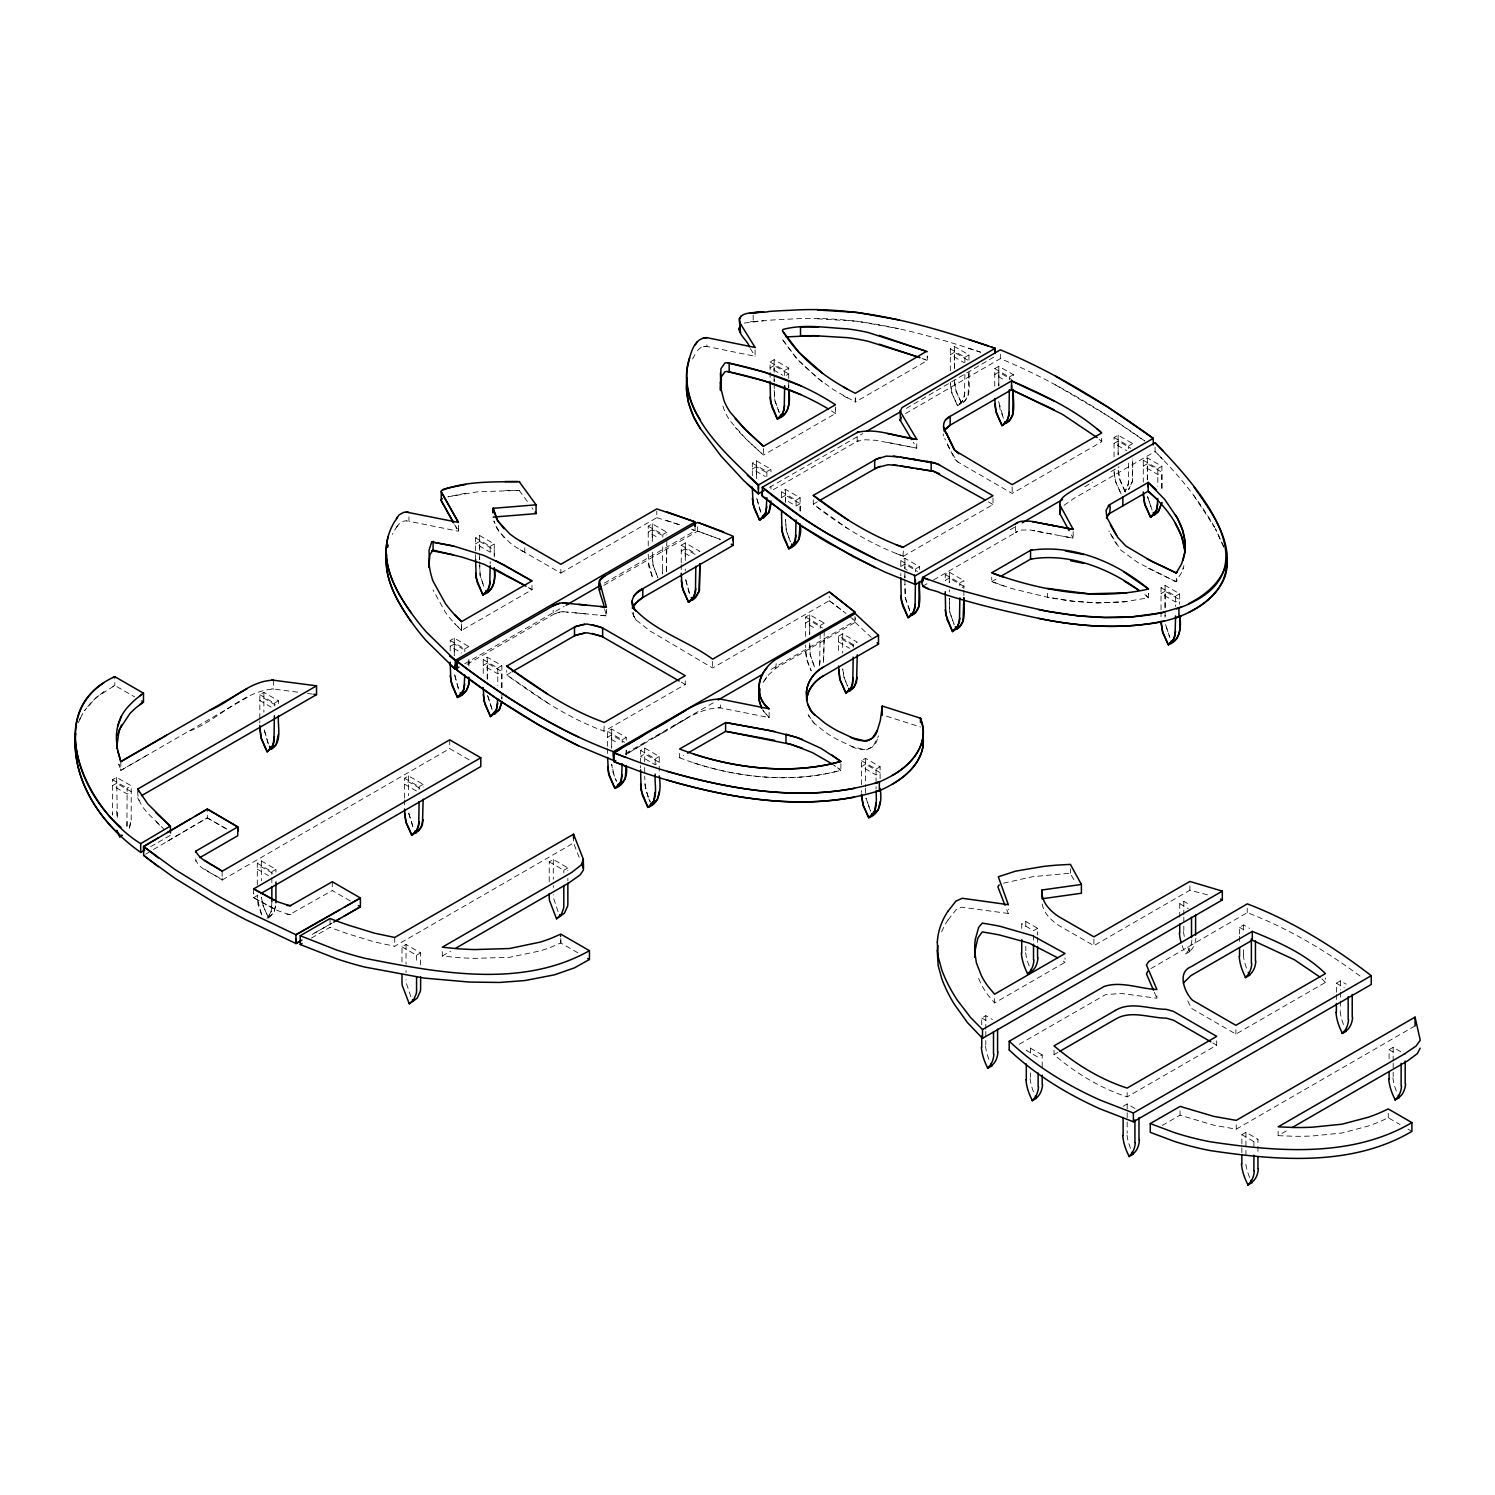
<?xml version="1.0" encoding="UTF-8"?>
<svg xmlns="http://www.w3.org/2000/svg" width="1495" height="1495" viewBox="0 0 1495 1495"><rect width="100%" height="100%" fill="white"/><g stroke="black" fill="none" stroke-linecap="round" stroke-linejoin="round"><path stroke-width="0.75" stroke-dasharray="5 3.75" d="M112.573 813.243L112.573 814.924L112.573 779.736L116.647 777.4L131.224 785.809L131.186 822.063L128.906 829.557L131.224 819.297M116.647 810.888L117.357 818.475L116.647 777.4M127.15 821.652L126.982 825.969M469.131 759.834L449.733 748.621L222.138 880.032C213.71 872.613 195.191 869.361 195.415 856.074M204.647 869.1L222.138 880.032L222.138 875.621M350.353 900.98L332.301 890.553L289.357 914.678L277.266 910.474L253.645 897.71L253.645 893.3M408.939 516.859L408.939 521.25L458.442 531.23L458.442 526.838M454.274 655.296L454.274 644.027L463.02 649.073M528.296 587.479L531.977 589.759L531.977 585.349L531.977 589.759L461.507 630.442L461.507 623.845M468.851 665.966L468.851 659.202M479.671 561.728L480.119 575.407L484.118 587.049M479.671 559.466L479.671 552.702M479.671 550.44L479.671 541.433L494.247 549.842L494.247 556.607M487.277 678.861L487.277 663.07L501.853 671.498L501.853 689.531L501.853 665.63L487.277 657.221L483.221 659.557L483.221 677.104M501.853 698.539L501.853 691.774M504.058 537.546L496.826 528.221L493.836 520.989L498.956 531.547L509.739 542.629A105.827 61.108 0 0 0 517.849 548.385L560.831 573.09L560.831 566.493M575.014 612.819L606.428 615.865L606.428 611.474M611.679 748.416L611.679 734.886L624.574 742.342M626.237 754.583L626.237 750.079M652.287 552.253L652.997 564.923L657.875 577.631L652.997 564.923L652.287 553.767M652.287 540.984L652.287 529.697L661.556 535.06M560.831 573.09L656.791 517.7L656.791 511.103M666.863 540.368L666.284 572.043M685.289 560.027L685.289 548.758L695.941 554.907M604.41 583.106L695.082 530.762L695.082 526.352M756.377 477.951L756.377 466.683L769.234 474.102M774.148 383.58L774.597 399.52L779.325 412.695M774.148 381.337L774.148 374.572M774.148 372.311L774.148 365.546L788.725 373.956L788.725 378.478M785.566 520.054L786.277 530.482L790.369 541.638L786.277 530.482L785.566 519.307M785.566 502.021L785.566 495.256L800.143 503.665L800.143 512.692M788.725 387.485L788.725 380.72M809.692 643.112L810.253 655.165L814.868 667.723M809.692 634.104L809.692 620.574L822.306 627.863M813.299 499.797L813.299 504.189C840.62 525.661 870.632 544.329 903.41 556.215M824.25 631.245L823.539 663.388L824.25 636.01M722.907 406.154L723.898 409.032A130.551 75.367 0 0 0 730.27 421.067L745.968 438.988L763.459 455.097L835.443 413.536L835.443 409.144M855.009 616.575L855.009 620.967L770.074 670.003M855.308 397.67L855.308 402.062L833.743 389.84L816.606 377.45L795.994 357.903L782.539 339.571A3.495 2.018 0 0 1 783.081 338.244M857.177 436.876L857.177 441.287L772.392 490.229M902.961 556.065L903.428 549.637M904.886 579.929L905.222 597.514L910.063 611.287M904.886 577.668L904.886 570.903M904.886 568.661L904.886 564.138L917.519 571.445M916.79 443.753L916.79 448.145L875.883 440.315L865.343 439.754L857.177 441.287L858.578 440.707M922.153 358.482L927.274 360.519L927.274 356.128L927.274 360.519L855.308 402.062L855.308 395.465M949.306 598.355L949.755 612.034L954.128 624.443L949.755 612.034L949.306 598.28M963.883 595.496L963.883 586.488L949.306 578.06L949.306 582.583L949.306 572.211L945.251 574.547L945.251 579.91M954.389 368.144L954.389 352.353L968.966 360.762M968.966 372.049L968.106 395.633L964.518 401.258L957.604 405.818L951.923 393.185L950.315 382.328M1144.908 594.487L1148.459 597.813L1148.478 593.365L1148.44 597.813L1123.773 601.924L1097.554 602.915L1074.157 601.438L1047.397 597.215L1011.554 588.488L991.708 581.574L991.708 577.182M998.809 385.673L998.809 372.143L1011.573 379.506M1015.46 526.072L1015.46 532.668L930.75 581.574M1073.167 531.585L1073.167 538.181L1060.385 535.771M1099.18 439.38L1101.647 441.679L1101.722 437.362L1101.722 441.754L1012.171 493.462L957.342 461.712L950.502 450.649M1118.129 454.555L1118.129 441.025L1130.818 448.35M1132.705 460.722L1132.519 481.409L1128.594 489.575L1132.593 480.885L1132.705 458.834M1147.319 479.54L1147.319 463.749L1161.895 472.158L1161.895 490.192L1161.895 466.291L1147.319 457.881L1143.264 460.236L1143.264 482.175M1155.074 447.154L1155.074 451.546C1177.929 474.195 1198.859 499.18 1214.594 527.343M1165.091 616.071L1165.091 591.254L1179.667 599.663L1179.667 604.186M442.296 951.605L442.296 955.996L456.666 957.454A208.702 120.497 0 0 0 474.849 958.37L509.459 957.323L540.293 950.876A128.551 74.208 0 0 0 551.225 947.082L560.793 942.915L560.718 934.169L560.718 942.953L578.696 953.268M271.847 902.363L271.286 911.483L267.399 918.042M662.808 569.782L662.341 573.912L662.808 542.722M820.194 633.581L819.615 665.256M964.892 374.385L964.443 396.567L962.051 401.781L957.604 405.818L952.147 393.858L950.315 384.009M1128.632 463.058L1128.463 483.745L1124.875 491.575M560.718 942.953L560.793 938.524M271.847 906.867L270.838 912.884L267.044 918.378M820.194 660.64L819.484 665.723M964.892 392.438L963.079 400.174L957.604 405.818M1128.632 481.11L1127.604 487.108L1125.193 491.201M126.907 826.473L127.15 788.145L131.224 785.809M666.415 571.557L666.863 545.133M808.141 714.479L813.411 722.627L824.792 731.821A164.394 94.914 0 0 0 837.349 739.558L852.43 746.659L865.026 749.817A5.625 3.252 0 0 0 867.137 749.686L873.416 745.837L878.555 735.914M78.319 722.72L82.711 713.489M195.415 860.466L195.565 861.232M1181.704 572.454L1175.668 581.667L1137.826 562.531L1120.596 549.917L1108.804 530.968M877.378 739.091C874.201 751.948 859.7 751.275 850.356 745.856M79.627 719.487L83.328 712.629M692.54 359.024L696.558 351.755M396.437 527.361L399.987 522.876L403.818 521.12A6.597 3.812 0 0 1 406.378 520.895L408.939 521.25L406.378 520.895M397.371 525.866L393.858 531.603A149.388 86.243 0 0 0 392.381 534.35M948.073 919.967L955.903 909.95L961.453 907.185L1008.321 913.464L1008.321 909.072M766.767 677.011L762.45 683.29L769.065 674.394L776.129 668.022L855.196 622.369L855.196 617.977M697.399 350.503L701.099 347.382L706.799 346.448L755.106 356.277L755.106 349.68M1177.163 580.658L1176.303 581.742L1176.303 575.145M1064.029 505.329L1073.896 498.414L1155.074 451.546L1163.185 459.694M775.793 668.284L776.167 663.612M104.071 691.4L92.148 701.248L84.43 710.742L96.222 697.399L114.816 685.457L134.531 696.819M1150.907 968.573L1247.222 912.641C1288.391 928.302 1326.532 951.212 1361.87 977.338M954.389 379.992L955.978 390.83L961.677 403.463C972.46 397.334 968.442 382.122 968.966 372.461M268.633 917.911L263.176 905.951L261.382 897.224L263.4 906.643L268.633 917.911L274.09 912.268L275.921 904.531L273.604 913.09L266.596 919.089M905.578 413.517L1000.361 358.613C1051.901 379.936 1099.928 409.051 1145.301 441.343M625.639 754.62L643.429 744.005M603.868 585.349L697.679 531.155L720.627 539.489M628.367 752.994L667.2 729.952M145.613 854.168L151.5 850.674M153.462 849.515L194.985 825.072M655.016 737.128C676.058 727 695.736 707.696 720.403 707.882L769.121 717.6L769.121 711.003M167.496 841.236L207.3 817.877L207.3 809.075M297.654 692.166L273.361 689.008C242.022 691.232 216.738 721.468 188.426 731.447M198.779 822.848L207.3 817.877L227.95 829.762L207.3 817.877M673.311 726.364L685.252 719.431M247.198 697.436L120.815 770.411L118.834 764.188L120.815 770.411L146.566 755.592M442.296 955.996L450.593 951.194M770.074 369.956L770.074 362.033L774.148 359.678L788.725 368.106L788.725 376.03M475.597 559.56L475.597 537.901L479.671 535.565L494.247 543.974L494.247 556.85M774.148 365.546L770.074 367.901L782.857 375.264M479.671 541.433L475.597 543.769L490.173 552.178L494.247 549.842M770.074 362.033L784.651 370.442L788.725 368.106M475.597 537.901L490.173 546.329L494.247 543.974M786.37 375.32L788.725 373.956M259.831 718.628L259.831 694.726L263.886 692.391L278.462 700.8L278.462 703.51M259.831 694.726L274.389 703.155L278.462 700.8M752.321 475.784L752.321 463.151L756.377 460.815L770.953 469.224L770.953 471.934M950.315 370.797L950.315 348.84L954.389 346.504L968.966 354.913L968.966 360.258M450.219 650.942L450.219 640.495L454.274 638.159L468.851 646.569L468.851 649.279M648.232 545.974L648.232 526.184L652.287 523.829L666.863 532.257L666.863 534.967M756.377 466.683L752.321 469.019L765.272 476.494M954.389 352.353L950.315 354.707L964.312 362.78M454.274 644.027L450.219 646.363L461.544 652.904M652.287 529.697L648.232 532.052L658.865 538.181M752.321 463.151L766.879 471.579L770.953 469.224M950.315 348.84L964.892 357.249L968.966 354.913M450.219 640.495L464.796 648.923L468.851 646.569M648.232 526.184L662.808 534.593L666.863 532.257M769.514 487.389L862.727 433.569M906.344 408.378L994.268 356.838M464.665 663.799L564.101 606.372M150.621 846.693L170.467 835.238M467.038 664.322L553.412 614.445A22.761 13.137 0 0 1 555.056 613.585L561.186 611.735L568.605 612.221M681.234 562.793L681.234 545.245L685.289 542.891L699.866 551.3L697.156 552.87M781.511 497.106L781.511 491.743L785.566 489.388L800.143 497.816L800.143 510.692M994.754 386.177L994.754 368.63L998.809 366.275L1013.386 374.703L1013.386 377.413M487.277 663.07L483.221 665.424L497.798 673.834L501.853 671.498M685.289 548.758L681.234 551.094L690.597 556.514M785.566 495.256L781.511 497.611L783.941 499.012M998.809 372.143L994.754 374.498L1004.864 380.328M483.221 659.557L497.798 667.966L501.853 665.63M781.511 491.743L796.087 500.152L800.143 497.816M994.754 368.63L1009.331 377.039L1013.386 374.703M800.143 503.665L796.087 506.02L785.791 500.078M510.972 672.47L506.73 674.918C537.041 697.025 568.735 718.404 604.242 731.223L685.271 684.467L685.271 680.076M817.26 501.89L813.299 504.189L848.039 528.744M257.289 884.928L257.289 863.288L261.345 860.933L275.921 869.342L275.921 872.071M404.528 798.068L404.528 778.278L408.583 775.924L423.16 784.352L423.16 787.061M257.289 863.288L271.847 871.697L275.921 869.342M404.528 778.278L419.086 786.688L423.16 784.352M253.645 888.908L253.645 897.71L258.953 894.627M903.428 556.233L992.998 504.525L992.998 497.928M632.105 612.632L636.048 619.995L650.045 630.983L712.648 667.985L829.239 600.672L829.239 596.262M900.812 565.988L900.812 560.625L904.886 558.289L919.462 566.698L919.462 569.408M1114.055 456.909L1114.055 437.512L1118.129 435.157L1132.705 443.585L1132.705 446.295M607.605 746.248L607.605 731.373L611.679 729.037L626.237 737.446L626.237 740.156M805.618 636.44L805.618 617.061L809.692 614.707L824.25 623.116L824.25 625.844M900.812 566.493L904.886 564.138M1118.129 441.025L1114.074 443.38L1126.688 450.668M611.679 734.886L607.605 737.241L618.388 743.463M809.692 620.574L805.618 622.91L816.606 629.245M900.812 560.625L915.388 569.034L919.462 566.698M1114.055 437.512L1128.632 445.921L1132.705 443.585M607.605 731.373L622.182 739.782L626.237 737.446M805.618 617.061L820.194 625.471L824.25 623.116M1010.209 529.753L1015.796 526.539M1084.753 486.716L1092.808 482.063M1110.953 471.598L1119.007 466.945M625.527 753.461L714.105 702.314M311.408 938.075L330.021 927.348L333.946 928.825A449.023 259.252 0 0 0 348.671 934.039L374.591 941.981L394.717 946.26L573.557 843.012L573.557 838.602M922.677 586.246L928.731 582.751M640.607 763.048L640.607 750.434L644.681 748.079L659.239 756.489L659.239 774.055M838.62 636.104L842.694 633.768L857.252 642.177L853.197 644.513L838.62 636.104L838.62 653.67M949.306 578.06L945.251 580.415L948.11 582.078M1147.319 463.749L1143.264 466.085L1157.821 474.513L1161.895 472.158M640.607 750.434L655.184 758.843L659.239 756.489M945.251 574.547L959.827 582.957L963.883 580.621L963.883 588.544M1143.264 460.236L1157.821 468.645L1161.895 466.291M962.182 587.46L963.883 586.488M991.708 581.574L996.474 578.827M401.987 962.07L401.987 946.821L406.042 944.485L420.618 952.894L420.618 965.77M549.226 881.601L549.226 861.811L553.281 859.476L567.857 867.885L567.857 870.595M401.987 946.821L416.563 955.23L420.618 952.894M549.226 861.811L563.802 870.24L567.857 867.885M861.475 784.726L861.475 760.693L865.53 758.339L880.106 766.748L880.106 779.642M1161.036 609.698L1161.036 587.741L1165.091 585.405L1179.667 593.814L1179.667 601.737M1165.091 591.254L1161.036 593.608L1175.593 602.018L1179.667 599.663M861.475 760.693L876.051 769.103L880.106 766.748M1161.036 587.741L1175.593 596.15L1179.667 593.814M1021.739 928.358L1021.739 923.854L1025.813 921.518L1037.586 928.302L1037.586 935.066M1037.586 928.302L1033.512 930.656L1021.739 923.854M978.608 978.459L981.505 984.757A177.868 102.688 0 0 0 987.971 995.053L994.586 1002.977L1065.057 962.294L1065.057 957.903M1042.164 903.933A62.958 36.347 0 0 0 1050.63 918.902A69.574 40.178 0 0 0 1059.17 925.685L1093.91 945.644L1189.87 890.235L1208.409 895.075M981.729 1024.766L981.729 1018.002L985.803 1015.666L992.4 1019.478M1179.742 917.22L1179.742 903.69L1183.816 901.335L1190.076 904.961M1019.272 1044.239L1105.422 994.717L1121.138 993.409L1156.924 998.268L1156.924 993.876M1189.702 951.642L1185.628 953.997A36.74 21.21 60 0 1 1182.059 945.326M1042.202 1054.909L1030.373 1048.088L1026.318 1050.424L1038.128 1057.264L1042.202 1054.909L1042.202 1068.439M1239.561 934.076L1239.561 927.311L1243.616 924.975L1249.577 928.414M1216.706 1040.782L1216.706 1045.173L1127.155 1096.881C1100.17 1088.173 1075.559 1072.943 1054.031 1054.666L1057.993 1052.368M1187.759 1000.903L1191.422 1008.34L1235.879 1034.11L1325.448 982.402L1325.448 978.01M1123.119 1106.319L1127.174 1103.964L1135.06 1108.524M1336.362 992.213L1336.362 983.205L1340.417 980.851L1346.135 984.158M1162.176 1125.492L1180.041 1115.177L1213.79 1125.193L1236.216 1129.155L1415.055 1025.906M1241.859 1152.701L1241.859 1134.668L1245.933 1132.313L1257.949 1139.265L1257.949 1152.794M1389.098 1058.684L1389.098 1049.658L1393.172 1047.322L1405.188 1054.255M1241.859 1134.668L1253.894 1141.601L1257.949 1139.265M1278.15 1131.266L1278.15 1135.658L1286.223 1130.986M331.74 923.275L311.876 934.599L331.946 923.162M679.627 753.368L679.627 757.759L683.626 755.461M1017.665 531.304L1015.516 532.612L1017.665 531.304A12.446 7.195 0 0 1 1021.758 530.015L1030.167 529.959L1053.863 534.519M1278.15 1135.658L1294.651 1136.293A185.941 107.36 0 0 0 1312.33 1135.976L1341.968 1133.004L1368.336 1126.034A151.182 87.289 0 0 0 1381.642 1120.839L1388.257 1117.737L1400.068 1124.558M112.798 686.373L114.816 685.457L114.816 676.656M744.304 323.051L769.028 320.229A344.056 198.629 0 0 1 790.481 319.089C855.551 314.735 919.369 331.554 980.477 352.147M559.466 612.016L553.187 614.594L553.187 610.184M291.02 914.379L286.853 914.249M1003.425 883.209L1032.54 876.705L1069.99 873.211L1074.812 881.209M840.881 763.665L840.881 770.261C787.958 784.539 729.915 777.045 679.87 757.872M465.786 493.219L447.921 496.807L477.989 491.762L519.606 490.416M703.416 346.634L706.873 346.466L706.873 342.056M752.957 321.631L763.59 320.64M1126.838 601.625L1097.554 602.915L1069.056 600.84L1047.397 597.215L1047.397 592.824M750.247 321.817L752.359 321.649M504.936 490.323L517.793 490.36M817.522 318.809L857.476 321.257L898.906 328.75M519.176 490.416L528.482 502.918M718.385 707.677L720.403 707.882L720.403 703.491M271.772 688.859L273.267 688.971M562.905 611.698L586.376 613.922M600.28 615.267L606.428 615.865L606.428 609.269M307.465 693.437L314.286 694.334M1176.191 581.761L1147.001 567.633M1037.474 531.36L1073.167 538.181L1069.915 532.164M1032.316 530.333L1034.727 530.818M887.395 442.333L916.79 448.145L913.296 442.258M656.791 517.7L680.73 525.119L666.153 520.391M603.849 731.092L604.26 724.626M693.587 762.861C722.085 772.111 751.948 777.381 781.96 777.736A138.942 80.207 0 0 0 796.312 777.4A131.523 75.946 0 0 0 811 776.129A128.084 73.946 0 0 0 825.894 773.793A129.392 74.713 0 0 0 840.881 770.261L834.322 765.403M886.516 716.18L920.471 726.981M968.685 348.316L980.627 352.222M698.8 531.529L721.58 539.882M1004.005 586.171L992.4 581.891M1180.06 1115.177L1180.041 1110.785M896.234 553.58L901.578 555.598M923.985 359.192L925.405 359.753M691.624 529.23L695.082 530.762M692.876 529.772L694.54 530.501M274.463 909.11L253.645 897.71M1055.451 384.906L1107.309 415.517L1144.479 440.819M520.129 549.749L523.493 551.618M843.423 395.783L847.422 398.025M988.419 501.89L992.998 504.525M949.306 572.211L963.883 580.621M905.652 569.277L907.203 570.174M681.234 545.245L694.895 553.131M853.794 646.027L842.694 639.617L838.62 641.972L849.571 648.288M1239.561 927.311L1245.129 930.525M1336.362 983.205L1344.229 987.746M1179.742 903.69L1188.338 908.642M1389.098 1049.658L1395.321 1053.246M681.234 682.131L685.271 684.467M1407.954 1129.117L1411.897 1131.379M1212.781 1042.893L1216.706 1045.173M649.577 761.46L640.607 756.283L644.681 753.947L659.22 762.338L655.184 764.711L652.511 763.16M981.729 1018.002L988.419 1021.87M275.398 704.911L263.886 698.258L259.831 700.594L271.137 707.135M419.684 788.201L408.583 781.792L404.528 784.146L417.367 791.546M112.573 779.736L127.15 788.145M272.445 873.211L261.345 866.801L257.289 869.156L268.39 875.565M529.622 588.283L531.977 589.759M1063.169 961.098L1065.057 962.294M547.917 703.061L506.73 674.918L506.73 670.526M958.743 462.609L954.8 459.283L946.148 441.642M831.482 410.882L835.406 413.517L835.443 406.939M831.594 763.571L839.779 769.383M829.239 600.672L843.778 611.679M829.856 601.121L845.983 613.436M822.53 382.047L798.816 361.024L783.212 340.654M1146.123 595.421L1148.478 597.757M850.487 617.136L855.009 620.967L852.767 619.042M461.507 626.031L461.507 630.442L454.573 623.452A249.16 143.856 0 0 1 445.491 612.483L433.045 589.964M855.196 622.369L871.211 637.3M137.708 791.285C137.129 807.786 154.228 818.008 163.964 829.333M461.507 630.442L454.573 623.452M1321.954 978.889L1325.43 982.383M156.115 821.689L161.516 827.015M814.7 723.879L808.589 715.843M636.048 619.995L632.254 613.417M1193.814 495.555L1214.426 527.062M763.029 710.517L769.121 717.6L762.656 709.751M531.958 507.814L532.986 509.272M750.378 348.634L755.087 356.24M1110.336 533.734L1116.597 544.311M454.648 524.67L458.442 531.23L458.442 524.633M455.882 526.819L456.928 528.632M1125.417 492.135L1119.325 478.176L1118.129 466.907M961.677 403.463L956.202 391.522L954.389 381.673M1124.969 491.332L1119.942 480.194L1118.129 470.346M633.413 616.688L633.45 612.352M870.352 810.589L865.997 798.18L870.725 811.355M487.463 695.231L492.472 710.218M949.643 448.892L947.008 443.417M261.737 914.772L258 904.363L257.289 895.019M1169.894 637.636L1165.352 624.013L1169.539 636.889M909.689 610.521L905.335 598.112L904.886 584.358M778.951 411.929L774.858 400.772L774.148 389.597M814.495 666.957L810.14 654.548L809.692 642.738M648.774 798.816L650.25 801.862L645.391 789.173L644.681 776.111M492.098 709.452L487.389 694.652M558.102 911.726L553.542 898.103A22.836 13.193 60 0 1 553.281 894.645M410.863 996.716L406.304 983.093A22.836 13.193 60 0 1 406.042 979.655M137.708 797.863L138.96 800.554M944.653 438.427L945.363 439.96M760.469 511.552L756.395 497.106L760.824 512.299M689.401 593.627L685.289 578.06L689.737 594.375M648.232 554.215L648.68 566.026L652.68 577.668M458.386 688.896L454.274 673.329L458.722 689.644M267.979 743.127L263.905 728.682L268.334 743.875M652.325 576.921L648.232 561.354M615.118 778.278L616.482 781.268L612.875 772.037L611.679 764.207L614.52 776.839M483.763 586.302L480.119 575.407L479.671 565.484M261.382 914.024L257.289 898.458M1223.714 546.572L1215.416 528.8L1224.517 548.796M1154.346 992.269L1156.924 998.268M648.12 797.34L644.681 783.268M1008.284 913.408L1006.733 909.633M574.173 844.563L579.238 857.551M943.513 435.905L943.121 433.849M604.69 609.399L606.428 615.865M1147.674 497.106L1152.122 510.131L1147.581 496.508M408.696 813.373L413.386 828.174L408.64 812.794M998.809 402.005L1003.612 418.525L1000.211 409.948L998.809 401.464M1114.055 472.682L1115.887 482.53L1121.343 494.49L1115.457 481.184L1114.055 471M805.618 652.231L807.02 660.734L811.206 670.844L806.328 658.136L805.618 645.092M1393.172 1047.322L1393.172 1060.852M1393.172 1063.094L1393.172 1069.859M1393.172 1072.121L1393.172 1076.624M1388.257 1113.345L1388.257 1117.737M1340.417 980.851L1340.417 989.877M1340.417 992.138L1340.417 998.884M1340.417 1001.145L1340.417 1010.171M1336.362 994.474L1336.362 1001.239M1253.894 1141.601L1253.894 1148.366M1247.222 908.231L1247.222 912.641M1245.933 1132.313L1245.933 1148.104M1245.933 1150.365L1245.933 1157.13M1243.616 924.975L1243.616 931.74M1243.616 949.774L1243.616 954.277M1239.561 936.337L1239.561 943.102M1236.216 1124.763L1236.216 1129.155M1235.879 1029.719L1235.879 1034.11M1189.87 885.844L1189.87 890.235M1183.816 901.335L1183.816 914.865M1183.816 917.126L1183.816 923.891M1183.816 926.153L1183.816 930.656M1175.593 596.15L1175.593 606.521M1165.091 585.405L1165.091 609.437M1165.091 615.323L1165.091 617.136M1161.036 611.642L1161.036 618.407M1157.821 468.645L1157.821 486.193M1147.319 457.881L1147.319 479.839M1128.632 445.921L1128.632 448.631M1127.155 1092.49L1127.155 1096.881M1127.174 1103.964L1127.174 1119.755M1127.174 1122.016L1127.174 1133.285M1118.129 435.157L1118.129 454.947M1093.91 939.047L1093.91 945.644M1070.42 868.801L1070.42 873.192M1054.031 1050.256L1054.031 1054.666M1037.586 937.328L1037.586 944.092M1033.512 935.16L1033.512 941.925M1030.373 1048.088L1030.373 1054.853M1030.373 1072.887L1030.373 1077.39M1025.813 921.518L1025.813 928.283M1025.813 946.316L1025.813 950.82M1012.171 486.865L1012.171 493.462M1009.331 377.039L1009.331 379.749M1000.361 354.222L1000.361 358.613M998.809 366.275L998.809 386.065M994.586 998.585L994.586 1002.977M985.803 1015.666L985.803 1029.195M985.803 1031.457L985.803 1038.221M985.803 1040.464L985.803 1044.986M964.892 357.249L964.892 362.612M959.827 582.957L959.827 585.685M954.389 346.504L954.389 368.443M949.306 589.759L949.306 591.983M915.388 569.034L915.388 571.744M904.886 558.289L904.886 568.717M904.886 575.837L904.886 578.06M900.812 573.501L900.812 575.874M876.051 769.103L876.051 783.978M876.051 786.65L876.051 788.893M865.53 758.339L865.53 786.762M865.53 788.257L865.53 793.527M861.475 790.612L861.475 792.425M853.197 644.513L853.197 647.242M842.694 633.768L842.694 653.147M820.194 625.471L820.194 628.18M809.692 614.707L809.692 634.497M796.087 500.152L796.087 508.094M788.725 385.654L788.725 387.878M785.566 489.388L785.566 502.283M784.651 370.442L784.651 375.806M774.148 359.678L774.148 370.125M774.148 379.468L774.148 381.636M770.953 486.791L770.953 489.014M770.074 372.404L770.074 379.58M766.879 471.579L766.879 476.924M763.459 448.5L763.459 455.097L745.968 438.988A450.238 259.943 0 0 1 735.222 427.402M756.377 460.815L756.377 478.363M753.181 315.034L753.181 321.631M712.648 661.388L712.648 667.985M697.679 526.763L697.679 531.155M685.289 542.891L685.289 560.438M685.289 568.96L685.289 570.922M681.234 564.624L681.234 571.389M662.808 534.593L662.808 537.303M655.184 758.843L655.184 764.207M652.287 523.829L652.287 541.396M644.681 748.079L644.681 765.216M644.681 767.477L644.681 774.242M640.607 765.683L640.607 767.981M626.237 750.322L626.237 754.994M622.182 739.782L622.182 742.51M611.679 729.037L611.679 746.584M607.605 748.509L607.605 755.423M567.857 878.331L567.857 880.761M563.802 870.24L563.802 872.949M553.281 859.476L553.281 879.266M553.281 885.545L553.281 887.507M524.764 547.861L524.764 552.272M501.853 697.361L501.853 699.118M497.798 667.966L497.798 685.532M490.173 546.329L490.173 554.253M490.173 561.578L490.173 563.877M487.277 657.221L487.277 679.16M479.671 535.565L479.671 548.441M479.671 557.523L479.671 559.616M468.851 659.463L468.851 666.359M464.796 648.923L464.796 651.633M454.274 638.159L454.274 655.707M449.733 739.838L449.733 748.621M419.086 786.688L419.086 789.397M416.563 955.23L416.563 963.172M408.583 775.924L408.583 795.714M406.042 944.485L406.042 964.275M406.042 970.554L406.042 972.516M404.528 799.918L404.528 808.197M394.717 937.458L394.717 946.26M332.301 881.751L332.301 890.553M330.021 918.547L330.021 927.348M274.389 703.155L274.389 705.864M273.361 680.206L273.361 689.008M271.847 871.697L271.847 874.407M271.847 877.565L271.847 884.33M263.886 692.391L263.886 712.181M261.345 860.933L261.345 880.723M259.831 720.814L259.831 722.758M222.138 871.23L222.138 880.032M120.815 761.609L120.815 770.411M1246.456 967.994A36.665 21.173 60 0 1 1243.242 954.109M1343.519 1024.561A36.665 21.173 60 0 1 1340.043 1009.985M1130.556 1148.384A36.665 21.173 60 0 1 1126.8 1133.098M1033.475 1091.798A36.665 21.173 60 0 1 1029.999 1077.222M1029.177 965.919A36.74 21.21 60 0 1 1025.439 950.652M941.663 931.89A164.861 95.194 0 0 1 947.979 919.948M988.886 1059.376A36.74 21.21 60 0 1 985.429 1044.799M1191.889 940.056A36.74 21.21 60 0 1 1185.423 953.66M1189.889 951.549A36.74 21.21 60 0 1 1186.376 943.663M1184.302 936.468A36.74 21.21 60 0 1 1183.423 930.469M1195.907 938.243A36.74 21.21 60 0 1 1189.497 951.325M1396.33 1091.051A36.385 21.005 60 0 1 1392.779 1076.437M1249.67 1177.481A36.385 21.005 60 0 1 1245.541 1161.447M1183.928 565.615L1182.9 569.259L1183.928 565.615M116.647 783.268L112.573 785.604L127.15 794.013L131.224 791.677L116.647 783.268M865.53 764.207L861.475 766.543L876.051 774.971L880.106 772.616L865.53 764.207M847.497 685.999L843.89 676.787L842.694 668.938L844.077 677.441L847.497 685.999"/><path stroke-width="1.5" d="M143.632 850.917L143.632 846.525L158.32 837.854M237.761 831.313L237.761 826.922L207.3 809.075L194.985 816.27M259.831 728.233L261.419 739.072L267.1 751.705L276.145 744.547L278.462 734.288M274.389 736.643L272.8 745.65L267.1 751.705L260.84 737.091L259.831 725.393M199.825 857.625L237.761 835.724L237.761 826.922L207.3 809.075L143.632 846.525L143.632 855.327L147.052 858.111L175.27 878.518L214.065 902.382A874.369 504.805 0 0 0 245.273 919.444L295.954 943.513L295.954 939.122M459.04 667.032L455.284 669.199L455.284 660.398L426 631.656A483.801 279.322 0 0 1 411.48 613.23C394.96 590.469 379.151 560.924 389.485 532.313A149.407 86.261 0 0 1 393.858 522.82L399.072 514.897L403.818 512.337A6.597 3.812 0 0 1 406.378 512.094L458.442 522.428L441.249 491.874A3.644 2.112 0 0 1 441.511 490.528C465.786 480.773 493.742 482.025 519.606 481.633M457.022 665.705L457.022 661.313L553.412 605.662A22.761 13.137 0 0 1 555.056 604.784L561.186 602.933L568.605 603.419M468.851 677.235C470.383 685.756 465.861 694.577 457.507 697.474L450.799 680.954L450.219 662.154M524.745 543.47L517.849 539.583A105.827 61.089 0 0 1 509.739 533.846L497.854 521.12L493.126 508.319L493.126 512.71L493.126 508.319L536.07 504.824L536.07 513.626L493.126 517.102M494.247 567.876C496.228 578.004 494.116 591.216 482.885 594.879L476.176 578.359L475.597 559.56M455.956 948.092L568.661 883.04L580.06 874.986L583.424 870.015L583.293 859.139L573.557 834.21L394.717 937.458L374.591 933.198L348.671 925.237A449.023 259.252 0 0 1 333.946 920.023L330.021 918.547L300.233 935.739L300.233 944.522L336.599 958.781A281.789 162.693 0 0 0 364.556 967.022L424.206 978.085L469.337 982.065L499.517 982.458L524.876 980.552L554.383 974.852L574.416 967.882L589.441 959.472L589.441 950.671L560.793 934.132L551.225 938.281A128.551 74.208 0 0 1 540.293 942.093L509.459 948.521L474.849 949.568A208.702 120.497 0 0 1 456.666 948.652L442.296 947.213L571.8 872.389L581.237 864.97L583.33 859.195M613.455 756.021L613.455 751.63L855.009 612.165L829.239 591.87L712.648 659.183C687.775 640.701 654.025 631.395 633.189 607.418M626.237 765.851C628.049 774.971 624.219 785.211 614.894 788.351L608.465 773.102L607.605 757.442M640.607 783.922L642.215 794.779L647.896 807.393C660.939 803.133 660.977 786.856 659.239 775.886M655.184 792.331L653.577 801.339L647.896 807.393L641.075 790.257L640.607 769.813M699.866 563.933L699.155 591.572L695.773 597.309L688.522 602.205L682.094 586.956L681.234 573.276M733.26 540.891L733.26 536.481L731.223 535.397L697.698 522.372L604.989 575.874C591.852 581.088 603.401 598.86 604.242 607.774M758.413 489.407L758.413 484.997C726.663 454.106 683.607 418.525 686.896 369.863C689.587 358.576 691.998 338.019 706.873 337.664L755.106 347.475M788.725 389.746C790.631 400.305 789.51 415.049 777.363 418.992L770.542 401.875L770.074 381.431M838.62 669.592L840.227 680.449L845.908 693.082L853.159 688.186L856.542 682.43L857.252 654.81M853.197 678.02L851.589 687.009L845.908 693.082L839.648 678.468L838.62 666.022M880.106 788.407C882.013 798.965 880.891 813.71 868.763 817.653L863.082 805.039L861.475 794.181M876.051 802.591L874.444 811.598L868.763 817.653L863.288 805.712L861.475 795.863M919.462 581.574L918.752 606.951L915.351 612.688L908.1 617.603L901.279 600.467L900.812 577.761M1226.647 557.299C1229.899 599.532 1182.19 620.761 1146.646 624.106C1110.654 628.816 1074.008 625.751 1038.595 618.351C1005.743 611.268 972.909 603.718 940.953 593.197C933.926 589.011 917.594 590.301 922.677 577.444L1017.665 522.503A12.446 7.195 0 0 1 1021.758 521.213L1030.167 521.176L1047.061 524.427M963.883 597.757L963.023 621.341L959.435 626.966L952.539 631.525L945.7 614.389L945.251 591.684M755.087 347.438L740.53 323.929C734.437 308.904 761.927 313.875 769.028 311.446A344.056 198.629 0 0 1 790.481 310.306C860.802 305.541 929.385 325.648 995.109 348.335L995.109 352.745L995.109 348.335L991.802 347.176M943.999 430.971L950.072 425.215L1011.573 389.709L1011.573 385.318M1013.386 389.578L1012.676 414.956L1009.293 420.693L1002.042 425.589L995.782 410.994L994.754 398.548M1148.179 486.847L1148.179 482.455L1164.736 499.461L1177.182 517.831L1182.564 530.052L1184.918 541.022L1184.694 552.795L1181.704 563.652L1176.303 572.94L1151.935 561.503L1125.903 546.067L1117.886 537.527L1106.805 517.345L1106.094 510.356L1109.29 504.899L1148.179 482.455L1148.179 491.238C1166.081 506.973 1182.807 527.866 1185.124 552.346L1181.536 535.901L1175.257 523.399M1176.565 617.622L1178.938 616.781L1178.938 607.998C1276.898 572.903 1197.943 486.884 1155.074 442.744L1073.896 489.612C1068.888 493.331 1058.46 497.592 1060.104 505.31L1073.167 529.379L1068.458 528.501M1179.667 615.454C1181.573 626.013 1180.452 640.757 1168.324 644.719L1162.624 632.086L1161.036 621.229M632.198 608.054L638.365 600.598A91.999 53.11 0 0 1 641.448 598.392A75.124 43.374 0 0 1 642.719 597.57L733.26 545.283L733.26 536.481L642.813 588.712C633.656 591.927 627.582 603.999 636.048 611.193M828.436 408.995C797.34 390.457 762.562 378.683 727.187 371.526A3.495 2.018 0 0 0 724.888 371.844L720.889 377.581L720.44 389.672M720.44 373.115L721.057 388.943L723.898 400.249A130.551 75.367 0 0 0 730.27 412.284L745.968 430.186L763.459 446.295L835.443 404.753C802.852 383.299 765.197 370.536 727.187 362.743A3.495 2.018 0 0 0 724.888 363.042L720.889 368.798L720.553 383.524M419.086 801.563L418.75 825.52L416.245 831.22L411.816 835.238L405.724 821.297L404.528 808.944M423.16 799.227L422.45 824.605L419.067 830.342L411.816 835.238L406.341 823.296L404.528 813.448M464.796 674.992L463.936 689.644L457.507 697.474L452.032 685.532L450.219 675.684M490.173 565.708L489.725 585.629L487.333 590.843L482.885 594.879L477.428 582.938L475.597 573.09M497.798 698.632L496.583 709.602L490.51 716.535L484.081 701.286L483.221 687.588M622.182 763.683L621.471 780.054L619.042 784.688L614.894 788.351L609.437 776.391L607.605 766.543M695.81 566.269L695.455 592.469L692.951 598.168L688.522 602.205L683.047 590.263L681.234 580.415M766.879 497.648L766.019 512.299L759.591 520.129L753.031 504.245L752.321 487.071M770.953 500.974L768.897 512.561L759.591 520.129L754.134 508.188L752.321 498.34M784.651 385.691L784.202 409.761L781.81 414.975L777.363 418.992L771.906 407.051L770.074 397.203M796.087 519.942L795.508 539.938L793.228 544.685L788.799 548.702L781.96 531.585L781.511 511.14M915.463 580.079L915.052 607.867L912.548 613.567L908.1 617.603L902.644 605.643L900.812 595.795M959.827 597.851L959.472 621.789L956.968 627.489L952.539 631.525L947.064 619.565L945.251 609.717M1009.331 389.672L1008.975 415.853L1006.471 421.571L1002.042 425.589L996.567 413.648L994.754 403.8M1157.821 498.564L1156.812 509.814L1150.552 517.195L1144.46 503.236L1143.264 491.967M1175.593 615.94L1175.033 635.936L1172.753 640.682L1168.324 644.719L1162.848 632.759L1161.036 622.91M720.44 381.916L720.497 390.569M419.086 821.858L417.273 829.613L411.816 835.238M423.16 819.522L421.328 827.258L415.872 832.902L414.993 831.295L415.872 832.902M464.796 684.093L462.964 691.83L457.507 697.474M490.173 581.499L488.36 589.236L482.885 594.879M497.798 703.155L495.966 710.891L490.51 716.535L485.034 704.575L483.221 694.726M622.182 774.971L620.369 782.707L614.894 788.351M659.239 791.677L657.426 799.414L651.969 805.058L651.072 803.45L651.969 805.058M695.81 588.824L693.979 596.561L688.522 602.205M766.879 506.749L765.066 514.486L759.591 520.129M770.953 504.413L769.121 512.15L763.665 517.793L762.786 516.186L763.665 517.793M784.651 405.612L782.838 413.367L777.363 418.992M796.087 535.322L794.256 543.077L788.799 548.702L783.324 536.761L781.511 526.913M857.252 677.347L854.411 686.71L849.982 690.727L848.674 688.335M880.106 801.937L878.294 809.673L872.818 815.317L871.94 813.71L872.818 815.317M915.388 604.223L913.576 611.96L908.1 617.603M959.827 618.145L957.996 625.882L952.539 631.525M1009.331 412.209L1007.499 419.964L1002.042 425.589M1157.821 503.815L1156.009 511.552L1150.552 517.195L1145.077 505.254L1143.264 495.406M1175.593 631.338L1173.781 639.075L1168.324 644.719M937.272 942.13L938.169 956.837L941.831 970.087A357.342 206.31 0 0 0 957.435 1000.323L970.479 1017.366L982.514 1029.569L982.514 1038.371L1222.312 899.934L1222.312 891.132L1189.87 881.452L1093.91 936.842L1059.17 916.883A69.574 40.178 0 0 1 1050.593 910.119L1048.5 907.857A62.603 36.142 0 0 1 1041.903 891.749L1042.015 889.992L1081.408 884.461L1081.408 893.244L1042.015 898.775L1042.015 889.992M937.272 950.913L938.169 965.62L941.831 978.889A358.464 206.964 0 0 0 954.053 1003.836L967.396 1022.543L982.514 1038.371M599.42 589.927L601.42 587.049L599.42 589.946M882.256 715.245L882.274 706.051L920.471 718.198L922.957 727.635A109.64 63.295 0 0 1 923.312 732.942C922.508 757.236 899.784 773.083 879.508 781.848M881.788 711.62L882.274 706.051L880.331 720.515L877.378 730.289L872.445 738.081L867.137 740.903A5.625 3.252 0 0 1 865.026 741.015L852.43 737.876L837.349 730.775A164.394 94.914 0 0 1 824.792 723.019L812.233 712.61L807.618 703.883A109.079 62.977 0 0 1 806.459 696.352C805.469 684.131 813.018 672.582 823.633 666.976L878.499 635.3L855.196 613.585L776.167 659.202C759.423 669.442 751.107 695.381 769.121 708.798L720.403 699.099C695.736 698.913 676.058 718.217 655.016 728.327M1161.858 502.563L1158.756 511.197L1150.552 517.195M806.44 693.306C806.665 682.112 814.046 672.227 823.633 666.976M1161.821 503.086L1157.803 512.299L1154.607 514.859L1153.299 512.449M686.896 378.646L686.541 390.195L688.616 403.164L693.886 417.367L700.426 428.673L721.151 456.199L743.744 480.586L758.413 493.798L763.964 490.603M806.553 700.501C807.281 689.886 814.513 680.748 823.633 675.759L878.499 644.102L878.499 635.3M687.046 377.805C684.411 395.726 690.466 413.891 700.426 428.673M75.497 733.447C71.237 781.698 102.744 825.745 140.698 852.412L144.679 850.132M75.61 733.54C71.853 772.523 92.746 810.439 120.964 836.154M140.698 852.412L140.698 843.628C87.757 811.449 37.88 711.414 114.816 676.656L143.483 693.194L136.288 698.726A128.551 74.227 0 0 0 129.71 705.042C119.6 714.778 115.134 728.999 116.722 742.809A208.814 120.553 0 0 0 117.843 750.995L120.815 761.609L166.487 735.297M139.969 695.736L143.483 693.194L143.483 701.996L136.288 707.509A128.551 74.227 0 0 0 129.71 713.825L119.151 729.934L116.573 748.528M759.404 690.765L758.769 699.155L761.628 708.181L758.769 699.155L760.002 688.803M923.518 579.817L915.463 584.47L885.189 572.174L853.234 556.701L802.049 526.296L762.3 496.041L762.3 487.258L857.177 432.485C877.06 427.364 897 437.381 916.79 439.362L900.27 411.611L901.971 407.649L1000.361 349.811C1054.928 372.461 1105.627 403.631 1153.28 438.371L1153.28 444.968M911.688 439.567L900.27 420.394L901.261 417.217M806.739 698.856C808.047 688.896 815.055 680.58 823.633 675.759M388.214 536.313C380.627 564.063 395.839 591.329 411.48 613.23M387.672 547.263L388.214 545.096M117.638 726.308L121.413 716.273M117.638 735.091L121.413 725.056M689.569 357.772C682.505 378.702 688.074 402.062 700.426 419.871M1182.9 560.457C1188.095 545.04 1183.778 527.997 1175.257 514.598M1148.459 589.011C1116.503 562.213 1072.756 543.881 1030.597 550.328L991.708 572.791C1040.763 591.03 1097.797 600.598 1147.973 589.161M1106.393 517.905L1109.29 513.701L1148.179 491.238L1156.121 498.34M877.378 730.289C874.201 743.146 859.7 742.473 850.356 737.054M766.767 668.209C755.722 679.552 756.264 698.95 769.121 708.798M1183.367 982.981L1190.898 975.637L1252.305 940.187L1294.296 959.697L1319.861 977.02M1060.703 509.216L1059.862 513.626L1069.093 530.669M396.437 518.559L397.371 517.064M695.399 344.803L697.399 341.72M948.073 911.165L955.903 901.149L962.257 898.271L1008.321 904.681M431.737 541.919L429.065 550.085L429.252 565.521A219.148 126.533 0 0 0 433.045 581.181L445.491 603.7A249.16 143.856 0 0 0 454.573 614.669L461.507 621.64L531.977 580.957L503.946 564.96L484.025 555.486L453.564 546.049L431.737 541.919L453.564 546.049M524.82 585.405L484.025 564.269L462.161 557.149L433.083 550.104L429.925 554.57L428.691 567.446M740.959 324.807C734.512 332.058 748.191 340.486 749.294 346.877M237.761 826.922L195.826 851.141C199.713 860.559 213.766 864.988 222.138 871.23L449.733 739.838L480.792 757.759L480.792 766.561L260.728 893.599M1176.303 572.94L1177.163 571.856M740.436 325.275L739.109 329.087L740.53 332.731L739.165 318.827L741.539 315.576M1147.898 971.115L1146.441 973.843L1153.486 990.269M952.689 446.332L954.24 449.603A14.333 8.279 0 0 0 954.8 450.5L1012.171 484.66L1101.722 432.952C1075.615 409.705 1043.361 394.736 1011.573 380.907L950.166 416.358C942.317 419.703 941.738 428.504 947.008 434.615M633.693 595.982L638.365 591.796A91.999 53.11 0 0 1 641.448 589.591L642.813 588.712L642.813 597.495L633.693 604.784M945.943 419.665L950.166 416.358L950.166 425.159L945.943 428.467M1108.243 505.815C1111.121 502.002 1110.486 513.981 1108.243 514.616M1015.46 523.885L1017.665 522.503M195.826 851.141L195.565 852.43M121.899 835.537L119.862 836.714L116.685 830.472L119.862 836.714L121.973 835.182M589.441 950.671C521.381 989.092 437.325 972.572 364.556 958.22A281.789 162.693 0 0 1 336.599 949.998L300.233 935.739M431.737 550.702L453.564 554.832M121.581 835.499L119.862 836.714M139.969 704.519L143.483 701.996L141.689 700.968M442.389 498.601L441.511 499.33A3.644 2.112 0 0 0 441.249 500.657L453.247 522.26M104.071 682.598C50.512 717.469 81.104 793.994 120.964 827.37M1411.897 1122.595C1351.592 1158.251 1276.637 1151.673 1210.072 1141.75A206.086 118.983 0 0 1 1174.229 1132.556L1150.272 1123.567L1150.272 1132.369L1174.229 1141.339A206.086 118.983 0 0 0 1210.072 1150.552C1276.637 1160.475 1351.592 1167.053 1411.897 1131.379L1411.897 1122.595L1388.257 1108.935L1381.642 1112.037A151.182 87.289 0 0 1 1368.336 1117.232L1341.968 1124.203L1312.33 1127.193A185.941 107.36 0 0 1 1294.651 1127.51L1278.15 1126.856L1404.515 1053.9L1416.139 1045.977L1420.25 1040.202L1415.055 1017.123L1236.216 1120.372L1213.79 1116.391L1180.134 1106.412L1150.272 1123.567M638.365 591.796L642.813 588.712M999.221 884.853L997.856 886.797L1004.995 905.316M486.959 592.543L486.062 590.917L486.959 592.543C495.611 587.797 494.808 576.285 494.247 568.025M267.1 751.705L271.548 747.668L273.94 742.454L274.389 715.769M269.866 746.958L271.174 749.35C282.761 742.604 277.379 725.935 278.462 715.675M781.437 416.656L780.539 415.049L781.437 416.656C790.799 411.499 789.005 398.754 788.725 390.046M460.254 692.727L461.563 695.138L466.552 690.316L468.589 684.897L468.851 678.319M494.565 714.18L493.686 712.573L494.565 714.18L499.797 708.966L501.834 701.884L499.012 710.144L490.51 716.535M691.269 597.458L692.577 599.869L694.278 598.654L699.417 590.618L699.866 564.194M791.546 543.974L792.855 546.366L798.947 539.433L800.143 523.96C802.105 533.678 799.021 545.245 788.799 548.702M1006.098 423.253L1005.219 421.646L1006.098 423.253C1017.572 416.582 1012.377 400.118 1013.386 389.952M618.967 785.996L618.07 784.389L618.967 785.996L620.668 784.782L625.228 778.615L626.237 765.477M912.174 615.249L911.296 613.641L912.174 615.249C923.648 608.577 918.453 592.113 919.462 581.947M647.896 807.393C659.388 800.741 654.193 784.258 655.184 774.092M845.908 693.082L850.356 689.046L852.748 683.832L853.197 657.146M955.286 626.779L956.594 629.171C967.377 623.041 963.359 607.83 963.883 598.168M401.987 974.852L401.987 982.009A22.836 13.193 60 0 0 402.248 985.448L409.275 1003.799L413.704 999.763L416.301 993.558A22.836 13.193 60 0 0 416.563 990.419L416.563 977.188M409.275 1003.799L417.18 998.174L420.357 991.222A22.836 13.193 60 0 0 420.618 988.064L420.618 976.945M549.226 893.562L549.226 897A22.836 13.193 60 0 0 549.487 900.438L556.514 918.79L561.485 913.968L563.54 908.549A22.836 13.193 60 0 0 563.802 905.409L563.802 885.488M556.514 918.79L564.419 913.165L567.595 906.213A22.836 13.193 60 0 0 567.857 903.055L567.857 883.134M868.763 817.653C878.219 812.42 876.276 799.526 876.051 790.743M1172.379 642.364L1171.501 640.757L1172.379 642.364C1181.741 637.206 1179.947 624.462 1179.667 615.753M892.104 775.55C912.174 764.954 930.581 741.726 920.471 718.198L920.471 722.59M892.104 784.352C907.577 775.326 923.069 760.936 923.312 741.726A109.64 63.295 0 0 0 922.957 736.418L922.658 734.587L923.312 741.726A104.538 60.361 0 0 1 922.621 748.397C917.612 769.327 898.177 782.52 879.508 790.631M604.989 575.874L599.402 580.845L606.428 607.082L578.677 604.391M553.187 605.793L559.466 603.214M879.976 790.444C810.533 812.402 735.54 799.694 667.069 780.072A473.093 273.136 0 0 1 639.056 771.084L613.959 761.646L613.959 752.845L620.761 748.771M615.772 760.563L613.959 761.646L625.545 766.206M879.976 781.642C810.533 803.6 735.54 790.892 667.069 771.289A473.093 273.136 0 0 1 639.056 762.282L613.959 752.845L643.429 735.222M628.367 744.192L667.2 721.169M167.496 832.453L190.837 818.699M141.446 795.714L316.548 694.614L316.548 685.831L273.361 680.206C249.31 680.748 231.183 701.66 210.029 710.2M673.311 717.581L685.252 710.648M247.198 688.653L120.815 761.609L117.843 750.995M170.467 833.033L170.467 826.436L147.687 803.805L137.708 789.08L316.548 685.831M926.433 351.381L855.308 393.278C826.567 378.852 799.526 358.501 782.539 330.787A3.495 2.018 0 0 1 783.081 329.442C803.712 323.817 826.324 327.723 847.497 328.881A130.551 75.367 0 0 1 868.352 332.563L925.405 350.951M995.109 348.335L758.413 484.997L758.413 493.798L747.351 484.044M140.698 843.628L170.168 826.174M866.726 431.251L900.831 411.574M566.119 605.213L600.373 585.442M506.73 666.116L575.108 626.723A29.246 16.893 0 0 1 576.79 626.05L586.881 623.994L599.271 626.723A55.82 32.217 0 0 1 602.541 627.937L685.271 675.665L604.26 722.44C568.754 709.639 537.06 688.242 506.73 666.116L547.917 694.259M903.41 547.432C870.632 535.528 840.62 516.878 813.299 495.387L876.257 459.152L886.367 456.106L897.673 456.76M512.374 671.647L574.771 635.655A27.788 16.034 0 0 1 576.808 634.833L586.881 632.777L599.271 635.506A59.837 34.553 0 0 1 602.223 636.608L679.216 680.972M819.241 500.75L877.079 467.561L888.03 464.739L897.673 465.543M344.074 916.192L360.407 906.774L360.407 897.99L332.301 881.751L290.011 905.877L277.266 901.672L253.645 888.908L480.792 757.759M344.074 907.39L360.407 897.99L295.954 934.73L245.273 910.642A874.369 504.805 0 0 1 214.065 893.599L175.27 869.716L143.632 846.525L158.283 857.906M1022.281 522.801L1062.59 499.517M718.123 699.996L762.543 674.357M300.233 944.522L302.102 943.457M1001.22 576.098L1030.504 559.186C1068.57 552.477 1108.356 568.063 1138.966 590.357L1124.016 580.901M1027.626 974.161L1031.699 971.806A36.74 21.21 60 0 1 1030.765 969.507M982.514 1029.569L1222.312 891.132M987.616 1068.308L991.69 1065.972M1252.305 931.385L1190.898 966.835C1176.714 972.479 1184.694 992.755 1192.543 1000.286L1235.879 1025.308L1325.448 973.6C1305.154 953.623 1278.318 941.999 1252.305 931.385L1252.305 940.187M1059.974 1051.228L1115.419 1019.216C1130.93 1009.798 1149.711 1018.058 1166.212 1018.132L1173.369 1020.151L1210.8 1041.772M1032.223 1100.75L1036.297 1098.395M1245.466 977.637L1249.54 975.282M1371.251 975.693L1371.251 984.495L1133.378 1121.792L1133.378 1112.99L1371.251 975.693C1333.353 946.466 1292.072 920.995 1247.279 903.858L1148.683 961.565L1146.441 965.041L1156.924 989.484C1139.489 988.868 1121.269 980.701 1104.039 986.513L1009.181 1041.267L1009.181 1050.069M1129.024 1156.625L1133.079 1154.289M1342.267 1033.512L1346.322 1031.176A36.665 21.173 60 0 1 1345.762 1029.607M1292.297 1127.473L1407.673 1060.833L1417.391 1053.583L1420.157 1048.163M1247.876 1185.03L1251.932 1182.694M1395.115 1100.04L1399.17 1097.685M340.019 909.726L295.954 934.73L295.954 943.513L299.934 941.308M333.647 922.172L360.407 906.774L358.37 905.615M335.983 920.845L340.019 918.528M687.625 753.162L725.692 731.354M295.954 943.513L301.934 940.168M1188.544 603.737C1203.55 596.019 1218.107 584.994 1224.573 568.885A111.078 64.135 0 0 0 1226.498 561.989A117.115 67.611 0 0 0 1227.133 554.495C1224.592 528.856 1208.091 507.272 1193.814 486.753M1188.544 612.52C1203.55 604.821 1218.107 593.795 1224.573 577.668A111.078 64.117 0 0 0 1226.498 570.772A117.115 67.611 0 0 0 1227.133 563.297L1226.704 559.261M857.177 432.485L858.578 431.924L857.252 432.447M112.798 677.571L114.816 676.656M442.95 489.482L447.584 488.08M1181.629 606.933L1161.391 612.819L1132.799 616.762L1104.618 617.472L1077.633 615.753L1046.855 611.212L994.698 599.57L954.315 588.656L922.677 577.444L922.677 581.835M1178.938 616.781L1181.629 615.734M1032.185 549.73L1030.597 550.328L1030.504 559.186L1032.185 558.513M880.405 457.507L874.687 459.937L874.687 468.739L880.405 466.291M1176.565 608.839L1178.938 607.998M877.247 782.651L879.34 781.904L879.34 790.705L877.247 791.453M874.668 783.492L878.817 782.109M291.02 905.596L286.853 905.447M447.921 488.024L465.786 484.436M786.108 336.898L813.971 335.665L847.497 337.664A130.551 75.367 0 0 1 868.352 341.346L919.967 357.641L879.322 344.205M1164.381 612.165C1122.969 621.098 1079.82 618.014 1038.595 609.549M1164.381 620.948C1122.969 629.9 1079.82 626.797 1038.595 618.351M854.523 788.37C791.864 799.844 727.542 788.837 667.069 771.289M854.523 797.171C791.864 808.645 727.542 797.639 667.069 780.072M584.582 624.125L574.491 627.003L574.491 635.786L584.582 632.908M703.416 337.851L706.873 337.664M1126.838 592.824L1088.64 593.795L1047.397 588.413M753.872 312.754L763.59 311.857L752.957 312.829M750.247 313.016L752.359 312.866M504.936 481.521L517.793 481.577M818.569 326.938L800.516 326.882L800.516 335.684L818.569 335.74M817.522 310.007L857.476 312.455L898.906 319.949M519.176 481.614L536.07 504.824M718.385 698.894L720.403 699.099M406.378 512.094L408.939 512.449M271.772 680.057L273.361 680.206M900.345 465.954L932.282 471.093A14.333 8.279 0 0 1 933.814 471.411L985.242 500.04M562.905 602.915L586.376 605.12M600.28 606.484L606.428 607.082M915.818 468.44L933.814 471.411L939.57 473.672M313.857 694.278L316.548 694.614M725.692 722.552L679.627 748.976C712.162 761.665 747.033 768.486 781.96 768.935A138.942 80.207 0 0 0 796.312 768.598A131.523 75.946 0 0 0 811 767.346A128.084 73.946 0 0 0 825.894 765.01L840.881 761.46L821.054 748.322L797.153 737.465L769.028 730.364L725.598 722.533L725.598 731.335L791.659 744.491L812.308 752.564L831.594 763.571M1176.191 572.959L1147.001 558.831M893.3 456.087L906.306 458.105M893.3 464.889L912.679 467.916M726.944 722.739L774.597 731.56M726.944 731.522L774.597 740.343M900.345 457.171L937.234 463.73L992.998 495.723L902.961 547.282M903.242 457.619L933.814 462.609L939.57 464.889M909.483 458.61L915.818 459.638M926.601 461.394L931.179 462.142L931.179 470.944M910.922 438.39L916.79 439.362L887.395 433.55M1050.462 525.081L1053.863 525.735M1043.716 523.773L1073.167 529.379L1032.316 521.531M1070.7 560.793L1083.632 563.335M1065.3 550.926L1083.632 554.552M727.841 371.601L764.337 380.926L800.759 394.605M727.841 362.799L764.337 372.143L800.759 385.822M591.927 624.611L602.653 627.975L602.653 636.777L591.927 633.413M454.891 660.099L449.528 655.539L455.284 660.398L695.082 521.961L695.082 526.352L694.54 521.718L656.791 508.898L560.831 564.288L524.446 543.32M879.322 335.403L927.274 351.717M1133.378 1112.99L1099.928 1100.002A374.628 216.289 0 0 1 1009.312 1041.23M1133.378 1121.792L1099.928 1108.804A374.628 216.289 0 0 1 1009.312 1050.032M666.153 511.608L694.54 521.718M693.587 754.059C736.026 767.72 781.792 773.251 825.894 765.01A128.757 74.339 0 0 0 840.881 761.46L840.601 761.235M613.399 751.611L613.455 760.432L578.752 745.93L539.527 725.374L497.162 699.025L457.022 670.115L457.022 661.313C504.095 697.343 559.186 731.728 612.67 751.368M968.685 339.514L987.877 345.831M698.8 522.745L723.524 531.884M1004.005 577.369L992.4 573.108M875.435 558.924L828.379 534.107A577.014 333.142 0 0 1 802.049 517.494L762.3 487.258C807.468 525.623 860.111 554.813 915.463 575.668L1153.28 438.371L1107.309 406.733L1055.451 376.105M914.491 584.134L915.463 584.47L914.491 575.332M802.441 739.427L785.996 734.176L785.996 742.959L802.441 748.21M896.234 544.778L901.578 546.796M625.545 757.423L613.959 752.845M928.227 579.798L922.677 577.444M928.227 588.6L922.677 586.246M1220.499 899.149L1222.293 899.915M1054.125 400.978L1011.573 380.907L1011.573 389.709L1062.384 414.302L1097.124 437.587M1011.573 389.709L1054.125 409.761M875.435 567.708L828.379 542.909A576.995 333.123 0 0 1 802.049 526.296L762.3 496.041L762.3 491.649M578.752 737.147C535.509 716.479 495.032 690.41 457.022 661.313M578.752 745.93C535.509 725.281 495.032 699.193 457.022 670.115M274.463 900.308L253.645 888.908M495.592 560.588L531.828 580.864M495.592 569.371L526.128 586.208M731.223 544.18L733.26 545.283M520.129 540.966L523.493 542.835M843.423 386.981L847.422 389.223M1057.563 957.734L1029.364 943.177L999.968 935.085A224.437 129.579 0 0 0 982.252 931.946L977.898 937.982L975.002 950.857A189.473 109.397 0 0 0 974.684 957.361M587.647 958.444L589.441 959.472M222.138 871.23L204.647 860.298M1124.016 572.099L1148.478 588.955M958.743 453.826L954.146 449.397L943.513 427.103M848.039 519.961L813.299 495.387M831.594 754.769L839.779 760.6M829.856 592.319L855.009 612.165M158.283 866.689L143.632 855.327M822.53 373.245L798.816 352.222L783.287 331.927M1148.179 482.455L1156.121 489.538M455.284 664.808L455.284 669.199L426 640.458A483.801 279.322 0 0 1 411.48 622.032C397.633 602.317 383.991 579.406 386.476 554.346C384.047 579.406 397.651 602.298 411.48 622.032M763.459 446.295L745.968 430.186A450.238 259.943 0 0 1 735.222 418.619M455.284 669.199L449.528 664.341M753.237 480.605L758.413 484.997L747.351 475.242M1097.124 428.803L1100.619 431.887M169.29 825.389L156.115 812.888M877.042 642.738L878.499 644.102M461.507 621.64L454.573 614.669M1155.074 442.744L1163.185 450.892M814.7 715.077L810.327 710.293L807.618 703.883M504.058 528.763L496.826 519.438L493.126 508.319M1060.104 505.31L1059.731 504.394L1060.161 514.168L1059.731 513.196M535.042 512.168L536.07 513.626M631.937 601.196L634.385 609.343M1116.597 535.509L1110.336 524.932M583.293 867.941L583.293 863.549L583.293 867.941L582.078 864.82M457.732 521.232L441.249 491.874L441.249 500.657L453.602 522.876M1153.729 513.252L1154.607 514.859M955.716 627.564L956.594 629.171M1081.408 884.461L1070.42 864.39L1057.152 865.119A200.891 115.993 0 0 0 1043.267 866.465L1015.61 871.155L998.324 876.78L1008.284 904.606M791.976 544.759L792.855 546.366M849.085 689.12L849.982 690.727M691.699 598.262L692.577 599.869M460.684 693.53L461.563 695.138M559.691 914.828L560.569 916.435M412.452 999.837L413.33 1001.444M271.174 749.35L269.455 746.173M947.886 436.447L954.016 449.079M952.035 445.005L950.502 441.866M946.148 432.84L949.643 440.109M633.45 607.96L632.628 605.98M137.708 789.08L138.96 791.752M900.102 410.714L900.495 420.674L900.102 419.516M1415.055 1017.123L1415.055 1025.906M1405.188 1061.02L1405.188 1083.576M1401.133 1063.356L1401.133 1085.912M1389.098 1072.214L1389.098 1078.979M1352.227 994.437L1352.227 1016.992M1348.172 996.791L1348.172 1019.347M1336.362 1003.5L1336.362 1012.507M1257.949 1157.298L1257.949 1168.567M1255.445 940.822L1255.445 961.117M1253.894 1155.13L1253.894 1170.921M1251.371 938.654L1251.371 963.453M1241.859 1154.962L1241.859 1163.988M1239.561 947.606L1239.561 956.632M1195.589 914.903L1195.589 935.197M1191.515 917.257L1191.515 937.552M1179.742 923.985L1179.742 933.011M1138.984 1117.569L1138.984 1140.106M1134.929 1119.904L1134.929 1142.46M1123.119 1117.587L1123.119 1135.621M1122.838 497.087L1122.838 505.871M1042.202 1075.204L1042.202 1084.23M1038.128 1073.036L1038.128 1086.566M1037.586 946.354L1037.586 957.622M1033.512 944.186L1033.512 959.977M1026.318 1063.954L1026.318 1079.745M1021.739 939.645L1021.739 953.175M997.576 1029.233L997.576 1051.77M993.502 1031.569L993.502 1054.125M981.729 1036.054L981.729 1047.322M729.168 363.154L729.168 371.956M573.557 834.21L573.557 838.602M433.083 541.321L433.083 550.104M275.921 881.975L275.921 902.849M271.847 886.572L271.847 901.616M1251.764 963.714A36.665 21.173 60 0 1 1245.26 977.3M1245.671 977.543A36.665 21.173 60 0 1 1239.187 956.445M1249.727 975.188A36.665 21.173 60 0 1 1248.25 972.255M1255.819 961.36A36.665 21.173 60 0 1 1249.334 974.964M1348.546 1019.59A36.665 21.173 60 0 1 1342.061 1033.194M1342.473 1033.419A36.665 21.173 60 0 1 1335.969 1012.339M1352.62 1017.254A36.665 21.173 60 0 1 1346.117 1030.84M1135.303 1142.703A36.665 21.173 60 0 1 1128.818 1156.308M1129.23 1156.532A36.665 21.173 60 0 1 1122.726 1135.453M1133.285 1154.196A36.665 21.173 60 0 1 1132.164 1151.991M1139.377 1140.367A36.665 21.173 60 0 1 1132.874 1153.953M1038.52 1086.828A36.665 21.173 60 0 1 1032.017 1100.413M1032.428 1100.656A36.665 21.173 60 0 1 1025.944 1079.558M1036.483 1098.302A36.665 21.173 60 0 1 1035.362 1096.097M1042.576 1084.473A36.665 21.173 60 0 1 1036.091 1098.078M1033.905 960.22A36.74 21.21 60 0 1 1027.439 973.843M1027.831 974.067A36.74 21.21 60 0 1 1021.365 952.988M1037.96 957.884A36.74 21.21 60 0 1 1031.494 971.488M937.346 942.13A164.861 95.194 0 0 1 947.979 911.146M937.346 950.913A164.861 95.194 0 0 1 937.87 945.644M993.876 1054.367A36.74 21.21 60 0 1 987.429 1067.991M987.821 1068.215A36.74 21.21 60 0 1 981.355 1047.135M991.876 1065.879A36.74 21.21 60 0 1 990.755 1063.674M997.95 1052.032A36.74 21.21 60 0 1 991.484 1065.636M1181.199 942.654A36.74 21.21 60 0 1 1179.368 932.824M1401.525 1086.192A36.366 21.005 60 0 1 1394.91 1099.685M1395.321 1099.928A36.385 21.005 60 0 1 1388.706 1078.792M1399.395 1097.592A36.385 21.005 60 0 1 1398.236 1095.368M1405.58 1083.838A36.366 21.005 60 0 1 1398.965 1097.349M1254.286 1171.183A36.366 21.005 60 0 1 1247.671 1184.694M1248.082 1184.937A36.385 21.005 60 0 1 1241.467 1163.801M1252.156 1182.601A36.385 21.005 60 0 1 1250.997 1180.377M1258.341 1168.847A36.366 21.005 60 0 1 1251.726 1182.358M975.394 939.066L975.002 942.074A189.473 109.397 0 0 0 974.777 951.997L976.366 962.799L981.505 975.973A177.868 102.688 0 0 0 987.971 986.27L994.586 994.194L1065.057 953.511L1032.578 935.702L999.968 926.283A224.437 129.579 0 0 0 982.252 923.144L978.664 927.367L975.394 939.066M1115.419 1010.414L1054.031 1045.865C1075.559 1064.141 1100.152 1079.371 1127.137 1088.08L1216.706 1036.39L1173.369 1011.349L1166.212 1009.331C1149.711 1009.274 1130.93 1001.015 1115.419 1010.414"/></g></svg>
